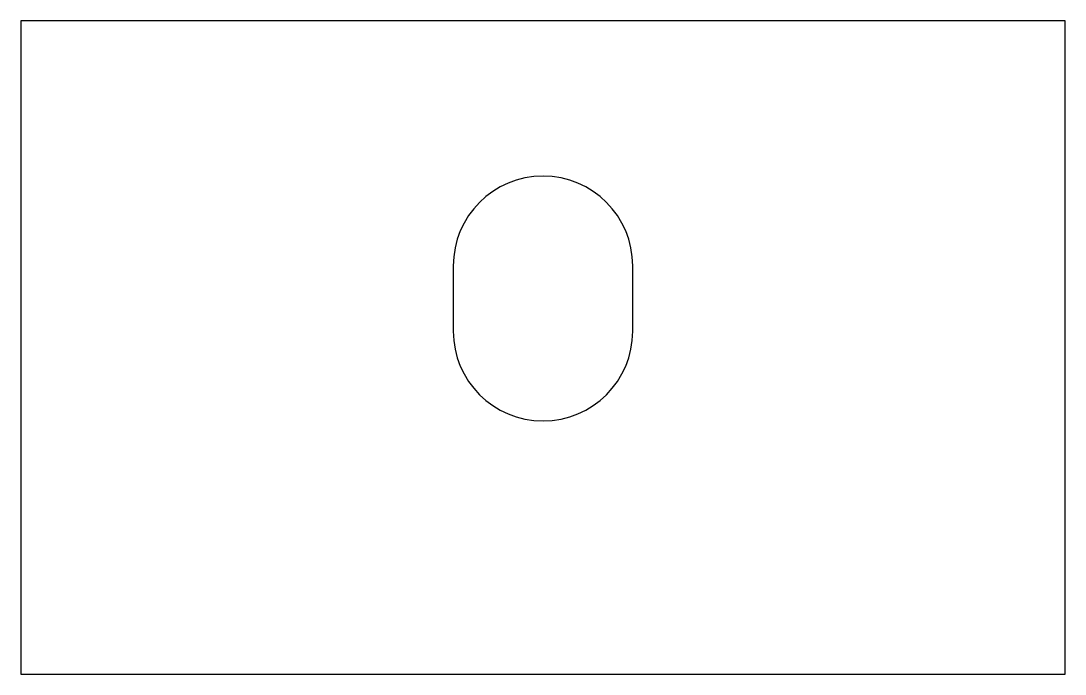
# Model space of a CAD drawing. Header units: millimetres. Extents: x 0 to 32, y 0 to 20.
import ezdxf

# ---------------------------------------------------------------- set-up
doc = ezdxf.new("R2010")
doc.units = ezdxf.units.MM
doc.layers.add('OUTLINE', color=7, linetype='Continuous')
doc.layers.add('SLOTS', color=7, linetype='Continuous')

msp = doc.modelspace()

# ---------------------------------------------------------------- linework, layer by layer
at = {"layer": 'OUTLINE'}
msp.add_lwpolyline([(0, 0), (32, 0), (32, 20), (0, 20)], close=True, dxfattribs=at)
at = {"layer": 'SLOTS'}
for p, q in [((13.25, 12.5), (13.25, 10.5)), ((18.75, 10.5), (18.75, 12.5))]:
    msp.add_line(p, q, dxfattribs=at)
for centre, start, end in [((16, 12.5), 0, 180), ((16, 10.5), 180, 0)]:
    msp.add_arc(centre, 2.75, start, end, dxfattribs=at)

doc.saveas('drawing.dxf')
